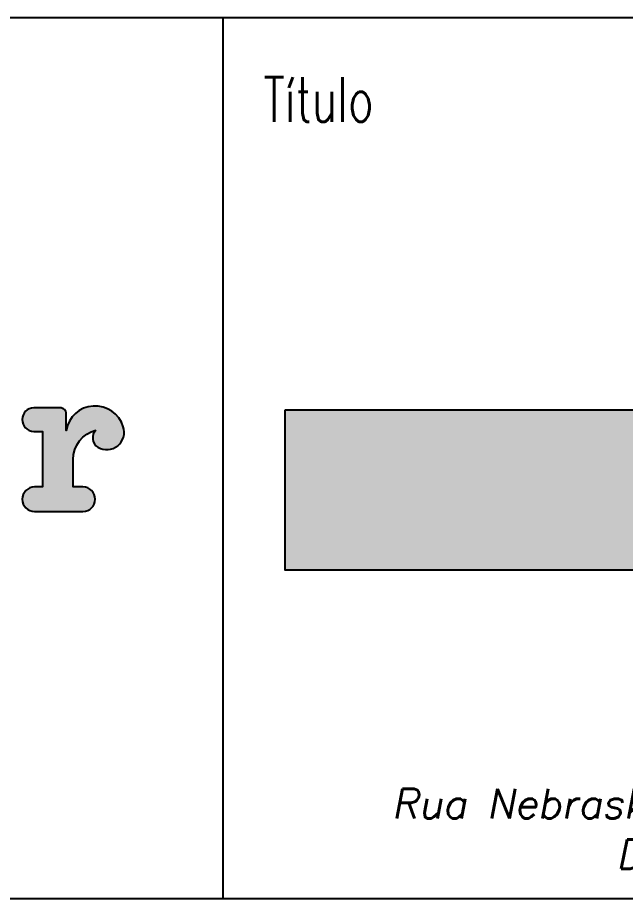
# Paper-space layout 'Layout1' of a CAD drawing. Extents: x 318 to 527, y 161 to 458.
# Drawn here: x 370.49 to 390.88, y 176.64 to 206.19 of the extents above; entities that cross this region are included whole.
import ezdxf
from ezdxf.enums import TextEntityAlignment as Align

# ---------------------------------------------------------------- set-up
doc = ezdxf.new("R2010")
doc.units = 0
doc.header["$LTSCALE"] = 10
doc.layers.get('0').update_dxf_attribs({"linetype": 'CONTINUOUS'})
doc.layers.add('ARQ-FLH', color=4, linetype='CONTINUOUS')
doc.styles.add('ARIAL', font='ARIAL.TTF')
doc.styles.add('ARIAL_BOLD', font='ARIALBD.TTF')
doc.styles.add('ROMANS', font='ROMANS.shx', dxfattribs={"width": 0.9})
doc.styles.add('ROMANS_ITALIC', font='ROMANS.shx', dxfattribs={"oblique": 11})

# ---------------------------------------------------------------- blocks, each defined once
blk = doc.blocks.new('*U67')
at = {"layer": 'ARQ-FLH', "color": 251}
for points in [[(-147.987, 27.016), (-147.987, 32.389), (-108.264, 27.016)], [(-108.264, 27.016), (-147.987, 32.389), (-108.264, 32.389)]]:
    blk.add_solid(points, dxfattribs=at)
blk = doc.blocks.new('*U29', base_point=(0.052025, 0.014905))
at = {"color": 0}
for points in [[(0.051608, 0.017985), (0.051393, 0.017885), (0.051237, 0.017455), (0.051257, 0.017691)], [(0.052948, 0.017115), (0.052934, 0.017837), (0.051237, 0.017455), (0.051608, 0.017985)], [(0.051393, 0.017885), (0.051337, 0.017829), (0.051257, 0.017691), (0.051291, 0.017763)], [(0.051608, 0.017985), (0.051531, 0.017964), (0.051393, 0.017885), (0.051458, 0.017931)], [(0.052753, 0.017989), (0.052712, 0.017992), (0.051608, 0.017985), (0.051687, 0.017992)], [(0.052934, 0.017837), (0.052864, 0.017937), (0.051608, 0.017985), (0.052753, 0.017989)], [(0.052025, 0.014905), (0.053382, 0.01657), (0.054136, 0.018065), (0.053501, 0.016739)], [(0.052025, 0.014905), (0.054136, 0.018065), (0.052948, 0.017115)], [(0.052864, 0.017937), (0.05283, 0.01796), (0.052753, 0.017989), (0.052793, 0.017978)], [(0.052934, 0.017837), (0.052917, 0.017874), (0.052864, 0.017937), (0.052893, 0.017908)], [(0.054136, 0.018065), (0.053115, 0.017541), (0.052948, 0.017115)], [(0.054136, 0.018065), (0.053555, 0.01794), (0.053115, 0.017541)], [(0.053555, 0.01794), (0.053386, 0.017833), (0.053115, 0.017541), (0.053237, 0.017699)], [(0.053501, 0.016739), (0.053648, 0.016886), (0.054136, 0.018065)], [(0.054136, 0.018065), (0.053936, 0.018058), (0.053555, 0.01794), (0.05374, 0.018015)], [(0.053648, 0.016886), (0.053817, 0.017005), (0.054136, 0.018065)], [(0.053817, 0.017005), (0.054005, 0.017092), (0.054136, 0.018065)], [(0.054005, 0.017092), (0.05411, 0.017125), (0.054136, 0.018065)], [(0.05411, 0.017125), (0.054527, 0.016362), (0.054136, 0.018065)], [(0.054702, 0.017883), (0.054525, 0.017977), (0.054136, 0.018065), (0.054334, 0.018038)], [(0.055212, 0.017032), (0.0551, 0.017443), (0.054136, 0.018065), (0.054702, 0.017883)], [(0.054527, 0.016362), (0.055212, 0.017032), (0.054136, 0.018065)], [(0.0551, 0.017443), (0.054994, 0.017612), (0.054702, 0.017883), (0.05486, 0.017761)], [(0.051257, 0.017691), (0.051237, 0.017614), (0.051237, 0.017455), (0.05123, 0.017534)], [(0.052948, 0.017115), (0.052948, 0.017756), (0.052934, 0.017837), (0.052945, 0.017797)], [(0.053115, 0.017541), (0.053021, 0.017364), (0.052948, 0.017115), (0.05296, 0.017173)], [(0.051237, 0.017455), (0.051257, 0.017378), (0.051337, 0.01724), (0.051291, 0.017306)], [(0.051237, 0.017455), (0.051337, 0.01724), (0.051687, 0.017077), (0.051531, 0.017104)], [(0.051237, 0.017455), (0.051687, 0.017077), (0.052025, 0.017077)], [(0.052948, 0.017115), (0.051237, 0.017455), (0.052025, 0.017077)], [(0.051337, 0.01724), (0.051393, 0.017184), (0.051531, 0.017104), (0.051458, 0.017138)], [(0.055212, 0.017032), (0.055203, 0.017149), (0.0551, 0.017443), (0.055176, 0.017258)], [(0.051531, 0.017104), (0.051608, 0.017084), (0.051687, 0.017077)], [(0.052025, 0.017077), (0.052025, 0.014905), (0.052948, 0.017115)], [(0.05411, 0.017125), (0.054024, 0.017006), (0.054055, 0.016583), (0.053983, 0.01679)], [(0.054024, 0.017006), (0.053998, 0.016937), (0.053983, 0.01679), (0.053984, 0.016864)], [(0.05411, 0.017125), (0.054062, 0.017069), (0.054024, 0.017006)], [(0.05411, 0.017125), (0.054055, 0.016583), (0.054527, 0.016362)], [(0.054527, 0.016362), (0.054867, 0.016449), (0.055212, 0.017032), (0.055117, 0.016694)], [(0.055117, 0.016694), (0.055169, 0.0168), (0.055212, 0.017032), (0.0552, 0.016914)], [(0.052025, 0.014905), (0.053295, 0.016382), (0.053382, 0.01657)], [(0.053983, 0.01679), (0.053995, 0.016717), (0.054055, 0.016583), (0.054019, 0.016647)], [(0.054055, 0.016583), (0.054102, 0.016526), (0.054189, 0.016457), (0.054158, 0.016477)], [(0.054055, 0.016583), (0.054189, 0.016457), (0.054527, 0.016362)], [(0.054867, 0.016449), (0.054964, 0.016516), (0.055117, 0.016694), (0.055049, 0.016598)], [(0.052025, 0.014905), (0.053241, 0.016182), (0.053295, 0.016382)], [(0.052025, 0.014905), (0.053223, 0.015976), (0.053241, 0.016182)], [(0.054189, 0.016457), (0.054296, 0.016406), (0.054527, 0.016362), (0.05441, 0.016374)], [(0.054527, 0.016362), (0.054645, 0.016371), (0.054867, 0.016449), (0.054759, 0.0164)], [(0.052025, 0.014905), (0.051632, 0.013955), (0.053223, 0.015976), (0.053223, 0.014905)], [(0.052025, 0.014905), (0.051552, 0.014876), (0.051244, 0.01451), (0.051349, 0.014734)], [(0.052025, 0.014905), (0.051244, 0.01451), (0.051632, 0.013955)], [(0.051552, 0.014876), (0.051476, 0.014841), (0.051349, 0.014734), (0.051408, 0.014793)], [(0.052025, 0.014905), (0.051715, 0.014905), (0.051552, 0.014876), (0.051632, 0.014898)], [(0.051632, 0.013955), (0.053767, 0.014876), (0.053223, 0.014905)], [(0.051632, 0.013955), (0.054053, 0.014263), (0.053767, 0.014876)], [(0.053767, 0.014876), (0.053687, 0.014898), (0.053223, 0.014905), (0.053604, 0.014905)], [(0.05397, 0.014734), (0.053911, 0.014793), (0.053767, 0.014876), (0.053843, 0.014841)], [(0.054053, 0.014263), (0.054075, 0.01451), (0.053767, 0.014876), (0.05397, 0.014734)], [(0.051244, 0.01451), (0.051237, 0.014426), (0.051266, 0.014263), (0.051244, 0.014343)], [(0.051349, 0.014734), (0.051301, 0.014666), (0.051244, 0.01451), (0.051266, 0.01459)], [(0.051244, 0.01451), (0.051266, 0.014263), (0.051632, 0.013955), (0.051408, 0.01406)], [(0.054075, 0.01451), (0.054053, 0.01459), (0.05397, 0.014734), (0.054018, 0.014666)], [(0.054053, 0.014263), (0.054075, 0.014343), (0.054075, 0.01451), (0.054082, 0.014426)], [(0.051266, 0.014263), (0.051301, 0.014187), (0.051408, 0.01406), (0.051349, 0.014119)], [(0.051632, 0.013955), (0.053687, 0.013955), (0.054053, 0.014263), (0.053911, 0.01406)], [(0.053911, 0.01406), (0.05397, 0.014119), (0.054053, 0.014263), (0.054018, 0.014187)], [(0.051408, 0.01406), (0.051476, 0.014012), (0.051632, 0.013955), (0.051552, 0.013977)], [(0.051632, 0.013955), (0.051715, 0.013948), (0.053687, 0.013955), (0.053604, 0.013948)], [(0.053687, 0.013955), (0.053767, 0.013977), (0.053911, 0.01406), (0.053843, 0.014012)]]:
    blk.add_solid(points, dxfattribs=at)
blk = doc.blocks.new('*X69')
at = {"layer": 'ARQ-FLH', "color": 2, "linetype": 'CONTINUOUS', "style": 'ROMANS_ITALIC', "oblique": 11}
for s, p in [('Rua Nebraska 443 2ºandar 04560-011 Brooklin São Paulo SP Tel (11) 5538-0288 Fax (11) 5561-5709', (-144.412, 18.685)), ('Dept° Arquitetura:', (-136.884, 16.988))]:
    blk.add_text(s, height=0.99, dxfattribs=at).set_placement(p)
blk = doc.blocks.new('CR-A4')
at = {"layer": 'ARQ-FLH', "color": 6}
for p, q in [((-190, 45.555), (-6, 45.555)), ((-150.084, 45.555), (-150.084, 16)), ((-190, 16), (-6, 16))]:
    blk.add_line(p, q, dxfattribs=at)
at = {"layer": 'ARQ-FLH', "color": 249}
blk.add_lwpolyline([(-154.341, 31.714, 0.493838), (-154.273, 31.139, 0.696616), (-153.425, 31.828, 0.788107), (-155.34, 31.705), (-155.34, 32.256, 0.414214), (-155.543, 32.459), (-156.424, 32.459, 1), (-156.424, 31.672), (-156.134, 31.672), (-156.134, 29.805), (-156.4, 29.805, 1), (-156.4, 28.982), (-154.777, 28.982, 1), (-154.777, 29.805), (-155.104, 29.805), (-155.104, 30.725, -0.340905)], format="xyb", close=True, dxfattribs=at)
at = {"layer": 'ARQ-FLH', "color": 251, "linetype": 'CONTINUOUS'}
blk.add_lwpolyline([(-147.987, 32.389), (-105.899, 32.389, 0.319611), (-108.264, 28.997, 0.369983), (-106.807, 27.016), (-147.987, 27.016)], format="xyb", close=True, dxfattribs=at)
at = {"layer": 'ARQ-FLH', "color": 249, "xscale": 859.7748208802459, "yscale": 859.7748208802459, "zscale": 859.7748208802459}
blk.add_blockref('*U29', (-156.134, 29.805), dxfattribs=at)
at = {"layer": 'ARQ-FLH', "color": 251}
blk.add_blockref('*U67', (0, 0), dxfattribs=at)
at = {"layer": 'ARQ-FLH', "color": 2}
blk.add_blockref('*X69', (0, 0), dxfattribs=at)
at = {"layer": 'ARQ-FLH', "color": 2, "linetype": 'CONTINUOUS', "style": 'ROMANS', "width": 0.7}
blk.add_text('Título', height=1.5, dxfattribs=at).set_placement((-148.719, 42.06))
at = {"layer": 'ARQ-FLH', "color": 4, "style": 'ROMANS'}
for tag, p in [('TITULO1', (-134.595, 40.924)), ('TITULO2', (-134.595, 36.226))]:
    blk.add_attdef(tag, p, '', height=2.687, dxfattribs=at)
at = {"layer": 'ARQ-FLH', "color": 3, "style": 'ROMANS'}
for tag, p in [('ESC', (-14.547, 42.073)), ('00/00/00', (-14.433, 35.823)), ('ARQ', (-15.215, 30.229)), ('DES', (-15.215, 24.022)), ('VER', (-15.215, 18.816))]:
    blk.add_attdef(tag, text='', height=1.612, dxfattribs=at).set_placement(p, align=Align.MIDDLE)
at = {"layer": 'ARQ-FLH', "color": 1, "style": 'ARIAL_BOLD'}
for tag, height, p in [('AAA', 7, (-40.788, 37.029)), ('222', 7, (-40.788, 27.052)), ('REV', 3, (-40.788, 19.436))]:
    blk.add_attdef(tag, text='', height=height, dxfattribs=at).set_placement(p, align=Align.MIDDLE)
at = {"layer": 'ARQ-FLH', "color": 1, "linetype": 'CONTINUOUS', "style": 'ARIAL', "width": 0.9}
for tag, p in [('NOME_DA_OBRA_1', (-170.042, 24.576)), ('NOME_DA_OBRA_2', (-170.042, 19.237))]:
    blk.add_attdef(tag, text='', height=3, dxfattribs=at).set_placement(p, align=Align.MIDDLE)

psp = doc.layouts.get("Layout1")

# ---------------------------------------------------------------- block references
psp.add_blockref('CR-A4', (527.455, 160.636))

doc.saveas('drawing.dxf')
